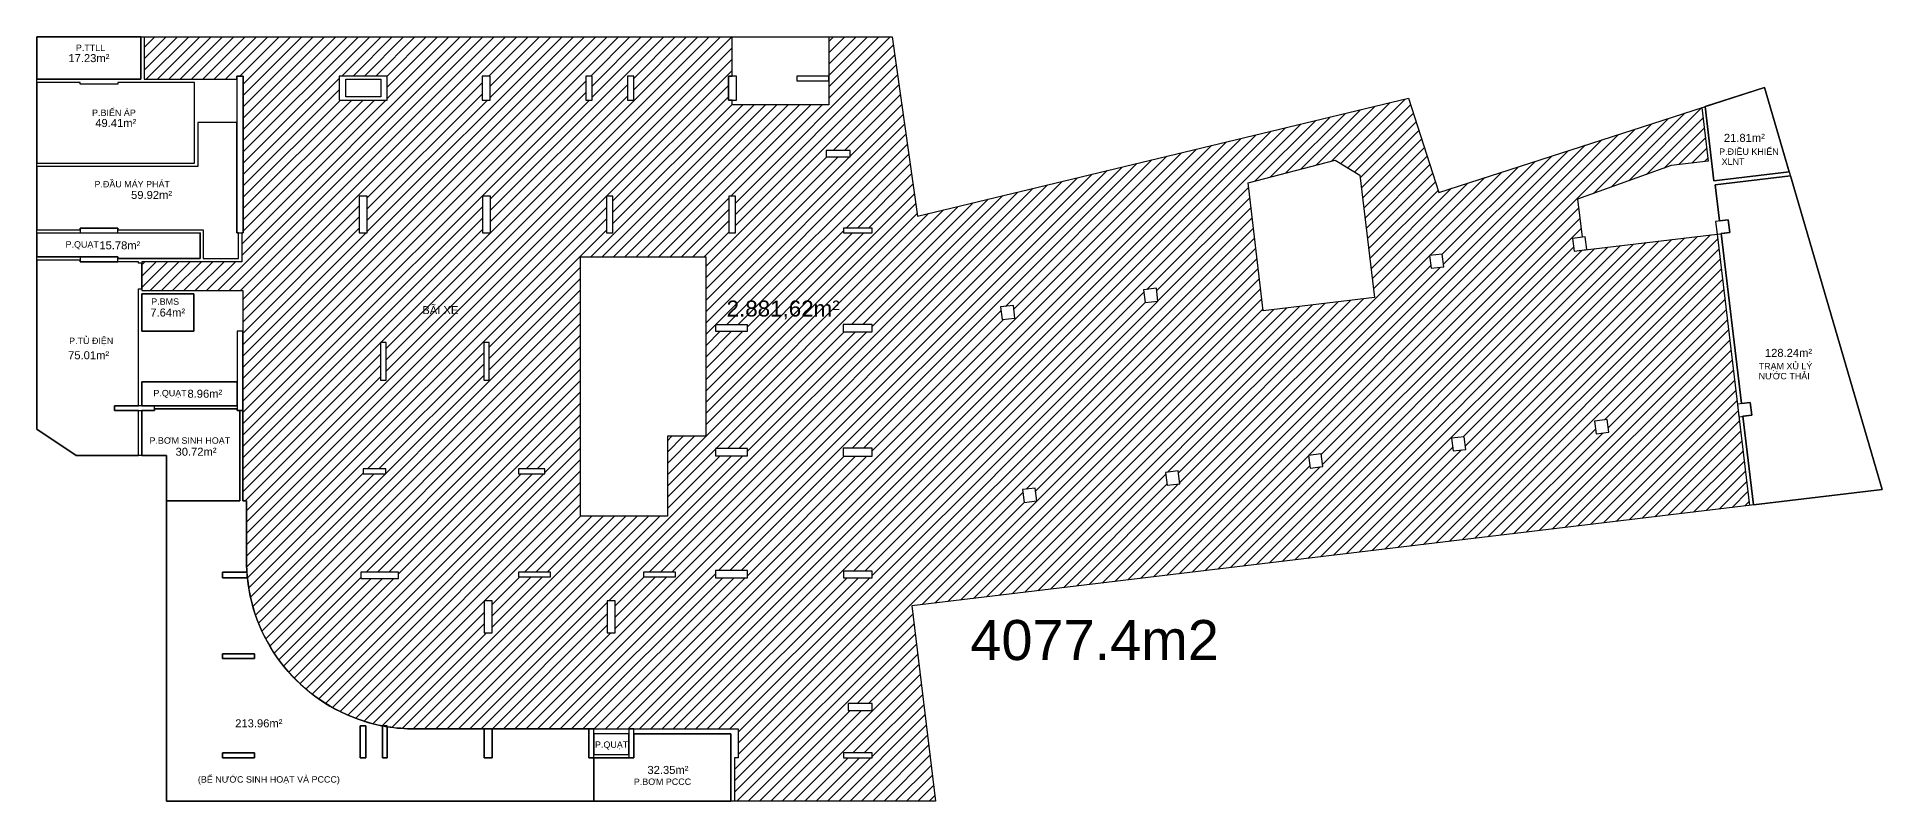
# Model space of a CAD drawing. Header units: millimetres. Extents: x -1033108 to 51274, y -86347 to 92949.
# Drawn here: x -838701 to -723382, y -2679 to 45081 of the extents above; entities that cross this region are included whole.
import ezdxf
from ezdxf.enums import TextEntityAlignment as Align

# ---------------------------------------------------------------- set-up
doc = ezdxf.new("R2010")
doc.units = ezdxf.units.MM
doc.header["$MEASUREMENT"] = 0
doc.layers.add('CHU', color=181, linetype='Continuous', lineweight=5)
doc.layers.add('DT 1', color=230, linetype='Continuous')
doc.layers.add('DT CH', color=5, linetype='Continuous')
doc.styles.add('Arial_3', font='arial_0.ttf', dxfattribs={"height": 400})
doc.styles.add('Arial_4', font='arial_0.ttf', dxfattribs={"height": 500})
doc.styles.get("Standard").update_dxf_attribs({"font": 'arial_0.ttf'})

msp = doc.modelspace()

# ---------------------------------------------------------------- hatches: boundary and pattern name
at = {"layer": 'DT CH'}
h = msp.add_hatch(dxfattribs=at)
h.set_pattern_fill('AL_TUONG', color=256, scale=5)
h.set_pattern_definition([(45, (-477314.2, -65464.6), (-353.5534, 353.5534), [])])
h.paths.add_polyline_path([(-732324, 21343), (-732326, 21343), (-732421, 22137), (-733694, 32761), (-742630, 31693), (-742725, 32487), (-742129, 32558), (-742415, 34941), (-736560, 37045), (-734242, 37321), (-734640, 40662), (-751083, 35366), (-752978, 41250), (-783660, 33880), (-785250, 45081), (-789201, 45081), (-789201, 40831), (-795251, 40831), (-795251, 41131), (-795476, 41131), (-795476, 42631), (-795251, 42631), (-795251, 45081), (-832001, 45081), (-832001, 42431), (-826201, 42431), (-826201, 42631), (-825801, 42631), (-825801, 32831), (-825901, 32831), (-825901, 31031), (-832151, 31031), (-832151, 29231), (-825901, 29231), (-825826, 29231), (-825826, 16081), (-825600, 16081), (-825600, 12335, 0.0167618), (-825576, 11631), (-825551, 11631), (-825551, 11319, 0.3007414), (-818257, 2321, -0.0680641), (-818183, 2286, 0.0265568), (-817101, 2019), (-817101, 2031), (-816801, 2031), (-816801, 1963, 0.0344608), (-815099, 1835), (-810479, 1835), (-794876, 1831), (-794876, 31), (-795101, 31), (-795101, -2679), (-782548, -2679), (-784030, 9522), (-731660, 15803)])
h.paths.add_polyline_path([(-786502, 18881), (-788302, 18881), (-788302, 19381), (-786502, 19381)], flags=16)
h.paths.add_polyline_path([(-786501, 11681), (-786501, 11281), (-788301, 11281), (-788301, 11681)], flags=16)
h.paths.add_polyline_path([(-777102, 16787), (-776308, 16882), (-776213, 16088), (-777007, 15993)], flags=16)
h.paths.add_polyline_path([(-786502, 26656), (-788302, 26656), (-788302, 27106), (-786502, 27106)], flags=16)
h.paths.add_polyline_path([(-794301, 18906), (-796301, 18906), (-796301, 19356), (-794301, 19356)], flags=16)
h.paths.add_polyline_path([(-794301, 11731), (-794301, 11281), (-796301, 11281), (-796301, 11731)], flags=16)
h.paths.add_polyline_path([(-778375, 27411), (-778470, 28205), (-777675, 28300), (-777580, 27506)], flags=16)
h.paths.add_polyline_path([(-796901, 20132), (-799301, 20132), (-799301, 15131), (-804723, 15131), (-804723, 31331), (-796901, 31332)], flags=16)
h.paths.add_polyline_path([(-794301, 26681), (-796301, 26681), (-796301, 27081), (-794301, 27081)], flags=16)
h.paths.add_polyline_path([(-786501, 3431), (-786501, 2981), (-788001, 2981), (-788001, 3431)], flags=16)
h.paths.add_polyline_path([(-798801, 11631), (-798801, 11331), (-800801, 11331), (-800801, 11631)], flags=16)
h.paths.add_polyline_path([(-786501, 32831), (-788301, 32831), (-788301, 33131), (-786501, 33131)], flags=16)
h.paths.add_polyline_path([(-768166, 17857), (-767372, 17952), (-767276, 17158), (-768071, 17063)], flags=16)
h.paths.add_polyline_path([(-786501, 331), (-786501, 31), (-788301, 31), (-788301, 331)], flags=16)
h.paths.add_polyline_path([(-795051, 32831), (-795451, 32831), (-795451, 35131), (-795051, 35131)], flags=16)
h.paths.add_polyline_path([(-769439, 28481), (-769534, 29276), (-768739, 29371), (-768644, 28576)], flags=16)
h.paths.add_polyline_path([(-802551, 9831), (-802551, 7831), (-803051, 7831), (-803051, 9831)], flags=16)
h.paths.add_polyline_path([(-787871, 37581), (-789371, 37581), (-789371, 37981), (-787871, 37981)], flags=16)
h.paths.add_polyline_path([(-806951, 17781), (-808601, 17781), (-808601, 18081), (-806951, 18081)], flags=16)
h.paths.add_polyline_path([(-806601, 11631), (-806601, 11331), (-808601, 11331), (-808601, 11631)], flags=16)
h.paths.add_polyline_path([(-802701, 32831), (-803101, 32831), (-803101, 35131), (-802701, 35131)], flags=16)
h.paths.add_polyline_path([(-762054, 27971), (-763011, 35962), (-757563, 37387), (-756019, 36443), (-755104, 28803)], flags=16)
h.paths.add_polyline_path([(-759230, 18928), (-758435, 19023), (-758340, 18229), (-759135, 18133)], flags=16)
h.paths.add_polyline_path([(-810426, 23631), (-810776, 23631), (-810776, 25981), (-810426, 25981)], flags=16)
h.paths.add_polyline_path([(-810251, 9832), (-810251, 7832), (-810751, 7832), (-810751, 9832)], flags=16)
h.paths.add_polyline_path([(-801401, 41131), (-801801, 41131), (-801801, 42631), (-801401, 42631)], flags=16)
h.paths.add_polyline_path([(-810351, 32831), (-810851, 32831), (-810851, 35131), (-810351, 35131)], flags=16)
h.paths.add_polyline_path([(-804001, 41131), (-804401, 41131), (-804401, 42631), (-804001, 42631)], flags=16)
h.paths.add_polyline_path([(-816101, 11631), (-816101, 11231), (-818451, 11231), (-818451, 11631)], flags=16)
h.paths.add_polyline_path([(-816901, 17781), (-818301, 17781), (-818301, 18081), (-816901, 18081)], flags=16)
h.paths.add_polyline_path([(-816876, 23631), (-817226, 23631), (-817226, 25981), (-816876, 25981)], flags=16)
h.paths.add_polyline_path([(-750294, 19998), (-749499, 20093), (-749404, 19299), (-750199, 19204)], flags=16)
h.paths.add_polyline_path([(-810376, 41131), (-810876, 41131), (-810876, 42631), (-810376, 42631)], flags=16)
h.paths.add_polyline_path([(-751566, 30622), (-751661, 31416), (-750867, 31512), (-750772, 30717)], flags=16)
h.paths.add_polyline_path([(-818051, 32831), (-818551, 32831), (-818551, 35131), (-818051, 35131)], flags=16)
h.paths.add_polyline_path([(-816801, 41131), (-819801, 41131), (-819801, 42631), (-816801, 42631)], flags=16)
h.paths.add_polyline_path([(-817201, 41331), (-819401, 41331), (-819401, 42431), (-817201, 42431)], flags=0)
h.paths.add_polyline_path([(-741358, 21069), (-740563, 21164), (-740468, 20369), (-741262, 20274)], flags=16)

# ---------------------------------------------------------------- linework, layer by layer
at = {"layer": 'DT 1', "lineweight": 25}
for points in [[(-784030, 9522), (-782548, -2679), (-830601, -2679), (-830601, 18921), (-836242, 18921), (-838701, 20569), (-838701, 45081), (-785250, 45081), (-783660, 33880), (-752978, 41250), (-751083, 35366), (-730731, 41921), (-723382, 16796)], [(-825801, 42631), (-826201, 42631), (-826201, 32831), (-825801, 32831)], [(-810876, 41131), (-810376, 41131), (-810376, 42631), (-810876, 42631)], [(-794976, 42631), (-795476, 42631), (-795476, 41131), (-794976, 41131)], [(-791201, 42631), (-791201, 42331), (-789201, 42331), (-789201, 42631)], [(-789371, 37981), (-789371, 37581), (-787871, 37581), (-787871, 37981)], [(-795051, 35131), (-795451, 35131), (-795451, 32831), (-795051, 32831)], [(-732995, 33650), (-733789, 33555), (-733694, 32761), (-732899, 32856)], [(-788301, 33131), (-788301, 32831), (-786501, 32831), (-786501, 33131)], [(-741931, 32582), (-742725, 32487), (-742630, 31693), (-741836, 31788)], [(-750867, 31512), (-751661, 31416), (-751566, 30622), (-750772, 30717)], [(-768739, 29371), (-769534, 29276), (-769439, 28481), (-768644, 28576)], [(-777675, 28300), (-778470, 28205), (-778375, 27411), (-777580, 27506)], [(-826176, 21731), (-825826, 21731), (-825826, 26681), (-826176, 26681)], [(-796301, 27081), (-796301, 26681), (-794301, 26681), (-794301, 27081)], [(-788302, 27106), (-788302, 26656), (-786502, 26656), (-786502, 27106)], [(-831351, 21731), (-831351, 22031), (-833851, 22031), (-833851, 21731)], [(-732421, 22137), (-732326, 21343), (-731532, 21438), (-731627, 22232)], [(-741358, 21069), (-741262, 20274), (-740468, 20369), (-740563, 21164)], [(-749499, 20093), (-750294, 19998), (-750199, 19204), (-749404, 19299)], [(-796301, 19356), (-796301, 18906), (-794301, 18906), (-794301, 19356)], [(-788302, 19381), (-788302, 18881), (-786502, 18881), (-786502, 19381)], [(-758435, 19023), (-759230, 18928), (-759135, 18133), (-758340, 18229)], [(-816901, 17781), (-816901, 18081), (-818301, 18081), (-818301, 17781)], [(-806951, 17781), (-806951, 18081), (-808601, 18081), (-808601, 17781)], [(-767372, 17952), (-768166, 17857), (-768071, 17063), (-767276, 17158)], [(-776308, 16882), (-777102, 16787), (-777007, 15993), (-776213, 16088)], [(-825551, 11281), (-825551, 11631), (-827101, 11631), (-827101, 11281)], [(-818451, 11631), (-818451, 11231), (-816101, 11231), (-816101, 11631)], [(-806601, 11331), (-806601, 11631), (-808601, 11631), (-808601, 11331)], [(-798801, 11331), (-798801, 11631), (-800801, 11631), (-800801, 11331)], [(-796301, 11731), (-796301, 11281), (-794301, 11281), (-794301, 11731)], [(-788301, 11681), (-788301, 11281), (-786501, 11281), (-786501, 11681)], [(-810251, 9832), (-810751, 9832), (-810751, 7832), (-810251, 7832)], [(-825101, 6232), (-825101, 6532), (-827101, 6532), (-827101, 6232)], [(-786501, 2981), (-786501, 3431), (-788001, 3431), (-788001, 2981)], [(-818151, 2031), (-818501, 2031), (-818501, 31), (-818151, 31)], [(-816801, 2031), (-817101, 2031), (-817101, 31), (-816801, 31)], [(-825101, 31), (-825101, 331), (-827101, 331), (-827101, 31)], [(-786501, 31), (-786501, 331), (-788301, 331), (-788301, 31)]]:
    msp.add_lwpolyline(points, close=True, dxfattribs=at)
at = {"layer": 'DT 1'}
for points in [[(-838701, 45081), (-832201, 45081), (-832201, 42431), (-838701, 42431)], [(-795251, 45081), (-789201, 45081), (-789201, 40831), (-795251, 40831), (-795251, 41131), (-795476, 41131), (-795476, 42631), (-795251, 42631)], [(-828851, 42231), (-833651, 42231), (-833651, 42131), (-836001, 42131), (-836001, 42231), (-838701, 42231), (-838701, 37191), (-828851, 37191)], [(-819401, 42431), (-817201, 42431), (-817201, 41331), (-819401, 41331)], [(-730731, 41921), (-729187, 36642), (-733890, 36078), (-734446, 40724)], [(-826201, 39731), (-828651, 39731), (-828651, 36991), (-838701, 36991), (-838701, 33031), (-836001, 33031), (-836001, 33131), (-833651, 33131), (-833651, 33031), (-828301, 33031), (-828301, 31231), (-826101, 31231), (-826101, 32831), (-826201, 32831)], [(-729115, 36398), (-723382, 16796), (-731415, 15834), (-732078, 21372), (-731532, 21438), (-731627, 22232), (-732173, 22169), (-733446, 32791), (-732899, 32856), (-732995, 33650), (-733541, 33585), (-733810, 35836)], [(-828501, 32831), (-828501, 31231), (-833651, 31231), (-833651, 31331), (-838701, 31331), (-838701, 32825)], [(-796901, 31332), (-796901, 20132), (-799301, 20132), (-799301, 15131), (-804723, 15131), (-804723, 31331)], [(-832351, 31031), (-836001, 31031), (-836001, 31131), (-838701, 31131), (-838701, 20569), (-836242, 18921), (-832351, 18911), (-832351, 21731), (-833851, 21731), (-833851, 22031), (-832351, 22031), (-832351, 29331), (-832151, 29331), (-832151, 30931), (-832351, 30931)], [(-832151, 29031), (-828901, 29031), (-828901, 26681), (-832151, 26681)], [(-832151, 23531), (-826176, 23531), (-826176, 22031), (-832151, 22031)], [(-826026, 16081), (-830601, 16081), (-830601, 18921), (-832151, 18921), (-832151, 21731), (-831351, 21731), (-831351, 21831), (-826176, 21831), (-826176, 21731), (-826026, 21731)], [(-803901, 231), (-801701, 231), (-801701, 1531), (-803901, 1531)], [(-795326, 1531), (-795326, -2679), (-803901, -2679), (-803901, 31), (-801401, 31), (-801401, 1531)]]:
    msp.add_lwpolyline(points, close=True, dxfattribs=at)
msp.add_lwpolyline([(-832001, 45081), (-832001, 42431), (-826201, 42431), (-826201, 42631), (-825801, 42631), (-825801, 32831), (-825901, 32831), (-825901, 31031), (-832151, 31031), (-832151, 29231), (-825901, 29231), (-825826, 29231), (-825826, 16081), (-825600, 16081), (-825600, 12335, 0.0238304), (-825552, 11336, 0.3011691), (-818257, 2321, -0.0680641), (-818183, 2286, 0.0331754), (-816828, 1970), (-816828, 1967, 0.0350027), (-815099, 1835), (-810479, 1835), (-794876, 1831), (-794876, 31), (-795101, 31), (-795101, -2679)], format="xyb", dxfattribs=at)
at = {"layer": 'DT 1', "lineweight": 25, "elevation": 0}
for points in [[(-816801, 42631), (-819801, 42631), (-819801, 41131), (-816801, 41131)], [(-804001, 42631), (-804401, 42631), (-804401, 41131), (-804001, 41131)], [(-801401, 42631), (-801801, 42631), (-801801, 41131), (-801401, 41131)], [(-818051, 35131), (-818551, 35131), (-818551, 32831), (-818051, 32831)], [(-810351, 35131), (-810851, 35131), (-810851, 32831), (-810351, 32831)], [(-802701, 35131), (-803101, 35131), (-803101, 32831), (-802701, 32831)], [(-833651, 32831), (-833651, 33131), (-836001, 33131), (-836001, 32831)], [(-833651, 31031), (-833651, 31331), (-836001, 31331), (-836001, 31031)], [(-816876, 25981), (-817226, 25981), (-817226, 23631), (-816876, 23631)], [(-810426, 25981), (-810776, 25981), (-810776, 23631), (-810426, 23631)], [(-802551, 9831), (-803051, 9831), (-803051, 7831), (-802551, 7831)], [(-810253, 1831), (-810753, 1831), (-810753, 31), (-810253, 31)], [(-803901, 1831), (-804201, 1831), (-804201, 31), (-803901, 31)], [(-801401, 1831), (-801701, 1831), (-801701, 31), (-801401, 31)]]:
    msp.add_lwpolyline(points, close=True, dxfattribs=at)
at = {"layer": 'DT 1'}
msp.add_lwpolyline([(-734640, 40662), (-734242, 37321), (-736560, 37045), (-742415, 34941), (-742129, 32558), (-742725, 32487), (-742630, 31693), (-733694, 32761), (-731660, 15803)], dxfattribs=at)
at = {"layer": 'DT 1', "elevation": 0}
msp.add_lwpolyline([(-756019, 36443), (-755104, 28803), (-762054, 27971), (-763011, 35962), (-757563, 37387)], close=True, dxfattribs=at)
at = {"layer": 'DT CH'}
for points in [[(-832201, 45081), (-838701, 45081), (-838701, 42431), (-832201, 42431)], [(-828851, 42231), (-833651, 42231), (-833651, 42131), (-836001, 42131), (-836001, 42231), (-838701, 42231), (-838701, 37191), (-828851, 37191)], [(-730731, 41921), (-734446, 40724), (-733890, 36078), (-729187, 36642)], [(-826201, 39731), (-828651, 39731), (-828651, 36991), (-838701, 36991), (-838701, 33031), (-836001, 33031), (-836001, 33131), (-833651, 33131), (-833651, 33031), (-828301, 33031), (-828301, 31231), (-826101, 31231), (-826101, 32831), (-826201, 32831)], [(-729115, 36398), (-733810, 35836), (-733541, 33585), (-732995, 33650), (-732899, 32856), (-733446, 32791), (-732173, 22169), (-731627, 22232), (-731532, 21438), (-732078, 21372), (-731415, 15834), (-723382, 16796)], [(-828501, 32831), (-838701, 32825), (-838701, 31331), (-833651, 31331), (-833651, 31231), (-828501, 31231)], [(-832351, 29331), (-832151, 29331), (-832151, 30931), (-832351, 30931), (-832351, 31031), (-833651, 31031), (-833651, 31031), (-836001, 31031), (-836001, 31131), (-838701, 31131), (-838701, 20569), (-836242, 18921), (-832351, 18921), (-832351, 21731), (-833851, 21731), (-833851, 22031), (-832351, 22031)], [(-828901, 29031), (-832151, 29031), (-832151, 26681), (-828901, 26681)], [(-826176, 23531), (-832151, 23531), (-832151, 22031), (-826176, 22031)], [(-826026, 21731), (-826176, 21731), (-826176, 21831), (-831351, 21831), (-831351, 21731), (-832151, 21731), (-832151, 18921), (-830601, 18921), (-830601, 16081), (-826026, 16081)], [(-825101, 6232), (-827101, 6232), (-827101, 6532), (-825101, 6532)], [(-818501, 2031), (-818151, 2031), (-818151, 31), (-818501, 31)], [(-795326, 1531), (-801401, 1531), (-801401, 31), (-801401, 31), (-801701, 31), (-803901, 31), (-803901, -2679), (-795326, -2679)], [(-825101, 331), (-825101, 31), (-827101, 31), (-827101, 331)]]:
    msp.add_lwpolyline(points, close=True, dxfattribs=at)
msp.add_lwpolyline([(-818183, 2286, 0.0680641), (-818257, 2321, -0.2997546), (-825547, 11281), (-827101, 11281), (-827101, 11631), (-825576, 11631, -0.0167618), (-825600, 12335), (-825600, 16081), (-825826, 16081), (-825826, 21731), (-826026, 21731), (-826026, 16081), (-830601, 16081), (-830601, -2679), (-803901, -2679), (-803901, 31), (-804201, 31), (-804201, 1833), (-810253, 1835), (-810253, 31), (-810753, 31), (-810753, 1835), (-815099, 1835, -0.0344608), (-816801, 1963), (-816801, 31), (-817101, 31), (-817101, 2019, -0.0265568)], format="xyb", close=True, dxfattribs=at)

# ---------------------------------------------------------------- texts
at = {"layer": 'CHU', "color": 7, "attachment_point": 1, "line_spacing_factor": 0.936439}
for s, insert, char_height, width, style in [('\\pt2540,5080,7620,10160,12700,15240,17780,20320,22860,25400,27940,30480,33020,35560,38100,40640,43180,45720,48260,50800,53340,55880,58420,60960,63500,66040,68580,71120,73660,76200,78740,81280;P.TTLL', (-836265, 44601), 400, 1896.78, 'Arial_3'), ('\\pt2540,5080,7620,10160,12700,15240,17780,20320,22860,25400,27940,30480,33020,35560,38100,40640,43180,45720,48260,50800,53340,55880,58420,60960,63500,66040,68580,71120,73660,76200,78740,81280;P.BIẾN ÁP', (-835255, 40542), 400, 2846.18, 'Arial_3'), ('\\pt2540,5080,7620,10160,12700,15240,17780,20320,22860,25400,27940,30480,33020,35560,38100,40640,43180,45720,48260,50800,53340,55880,58420,60960,63500,66040,68580,71120,73660,76200,78740,81280;P.{\\fArial|b0|i0|c238|p34;ĐI\\fArial|b0|i0|c163|p34;ỀU KHIỂN\\P XLNT}', (-733568, 38110), 400, 3862.24, 'Arial_3'), ('\\pt2540,5080,7620,10160,12700,15240,17780,20320,22860,25400,27940,30480,33020,35560,38100,40640,43180,45720,48260,50800,53340,55880,58420,60960,63500,66040,68580,71120,73660,76200,78740,81280;P.ĐẦU MÁY PHÁT', (-835105, 36078), 400, 5023.74, 'Arial_3'), ('\\pt2540,5080,7620,10160,12700,15240,17780,20320,22860,25400,27940,30480,33020,35560,38100,40640,43180,45720,48260,50800,53340,55880,58420,60960,63500,66040,68580,71120,73660,76200,78740,81280;P.QUẠT', (-836910, 32312), 400, 2151.3, 'Arial_3'), ('\\pt2540,5080,7620,10160,12700,15240,17780,20320,22860,25400,27940,30480,33020,35560,38100,40640,43180,45720,48260,50800,53340,55880,58420,60960,63500,66040,68580,71120,73660,76200,78740,81280;P.BMS', (-831555, 28740), 400, 1803.86, 'Arial_3'), ('\\pt2540,5080,7620,10160,12700,15240,17780,20320,22860,25400,27940,30480,33020,35560,38100,40640,43180,45720,48260,50800,53340,55880,58420,60960,63500,66040,68580,71120,73660,76200,78740,81280;BÃI XE', (-814614, 28254), 500, 2284.62, 'Arial_4'), ('\\pt2540,5080,7620,10160,12700,15240,17780,20320,22860,25400,27940,30480,33020,35560,38100,40640,43180,45720,48260,50800,53340,55880,58420,60960,63500,66040,68580,71120,73660,76200,78740,81280;P.TỦ ĐIỆN', (-836689, 26287), 400, 2860.32, 'Arial_3'), ('\\pt2540,5080,7620,10160,12700,15240,17780,20320,22860,25400,27940,30480,33020,35560,38100,40640,43180,45720,48260,50800,53340,55880,58420,60960,63500,66040,68580,71120,73660,76200,78740,81280;TR{\\fArial|b0|i0|c163|p34;ẠM XỦ L}Ý \\PNƯ{\\fArial|b0|i0|c238|p34;ỚC TH\\fArial|b0|i0|c163|p34;ẢI}', (-731096, 24703), 400, 3621.86, 'Arial_3'), ('\\pt2540,5080,7620,10160,12700,15240,17780,20320,22860,25400,27940,30480,33020,35560,38100,40640,43180,45720,48260,50800,53340,55880,58420,60960,63500,66040,68580,71120,73660,76200,78740,81280;P.QUẠT', (-831420, 23021), 400, 2151.3, 'Arial_3'), ('\\pt2540,5080,7620,10160,12700,15240,17780,20320,22860,25400,27940,30480,33020,35560,38100,40640,43180,45720,48260,50800,53340,55880,58420,60960,63500,66040,68580,71120,73660,76200,78740,81280;P.BƠM SINH HOẠT', (-831666, 20055), 400, 6163.48, 'Arial_3'), ('\\pt2540,5080,7620,10160,12700,15240,17780,20320,22860,25400,27940,30480,33020,35560,38100,40640,43180,45720,48260,50800,53340,55880,58420,60960,63500,66040,68580,71120,73660,76200,78740,81280;P.QUẠT', (-803822, 1051), 400, 2151.3, 'Arial_3'), ('\\pt2540,5080,7620,10160,12700,15240,17780,20320,22860,25400,27940,30480,33020,35560,38100,40640,43180,45720,48260,50800,53340,55880,58420,60960,63500,66040,68580,71120,73660,76200,78740,81280;(BỂ NƯỚC SINH HOẠT VÀ PCCC)\\P                 ', (-828640, -1123), 400, 9152.62, 'Arial_3'), ('\\pt2540,5080,7620,10160,12700,15240,17780,20320,22860,25400,27940,30480,33020,35560,38100,40640,43180,45720,48260,50800,53340,55880,58420,60960,63500,66040,68580,71120,73660,76200,78740,81280;P.BƠM PCCC', (-801397, -1267), 400, 5069.57, 'Arial_3')]:
    msp.add_mtext(s, dxfattribs=dict(at, insert=insert, char_height=char_height, width=width, style=style))
at = {"layer": 'DT 1'}
for s, p in [('17.23m²', (-835451, 43756)), ('49.41m²', (-833771, 39700)), ('59.92m²', (-831534, 35205)), ('15.78m²', (-833516, 32054)), ('7.64m²', (-830526, 27856)), ('75.01m²', (-835469, 25186)), ('8.96m²', (-828204, 22781)), ('30.72m²', (-828755, 19156)), ('213.96m²', (-824832, 2182)), ('32.35m²', (-799262, -731))]:
    msp.add_text(s, height=500, dxfattribs=at).set_placement(p, align=Align.MIDDLE_CENTER)
at = {"layer": 'DT 1', "lineweight": 25}
for s, height, p in [('21.81m²', 500, (-731989, 38773)), ('2.881,62m²', 1000, (-792064, 28106)), ('128.24m²', 500, (-729230, 25336))]:
    msp.add_text(s, height=height, dxfattribs=at).set_placement(p, align=Align.MIDDLE_CENTER)
at = {"layer": 'DT 1', "color": 1}
msp.add_text('4077.4m2', height=2500, dxfattribs=at).set_placement((-772597, 7388), align=Align.MIDDLE_CENTER)

doc.saveas('drawing.dxf')
